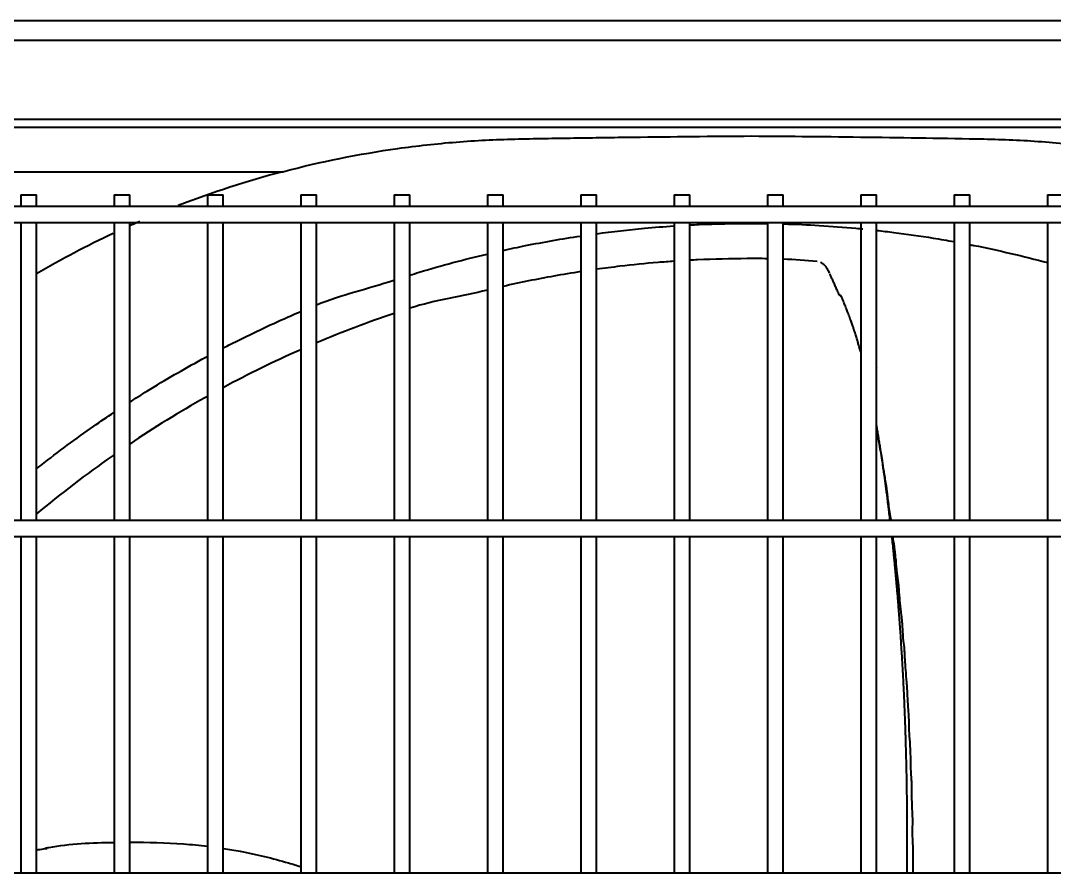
# Model space of a CAD drawing. Extents: x 58467 to 79089, y -33726 to -17391.
# Drawn here: x 78446.81 to 78472.83, y -19547.44 to -19525.97 of the extents above; entities that cross this region are included whole.
import ezdxf

# ---------------------------------------------------------------- set-up
doc = ezdxf.new("R2010")
doc.units = 0
doc.header["$LTSCALE"] = 100
doc.layers.add('+ENTE-ST-DOSEME USTU KONDDRENAJ', color=110, linetype='DOSEMEUSTUKONDENSDRENAJ_LINE', lineweight=40)
doc.linetypes.add('DOSEMEUSTUKONDENSDRENAJ_LINE', pattern='A,300,-40,["CD",Standard,S=15,R=0,X=-35,Y=-7.5],0', length=340)

# ---------------------------------------------------------------- blocks, each defined once
blk = doc.blocks.new('4. KAT SOL')
at = {"color": 3}
for p, q in [((54067.032, -32227.052, -3.539), (54183.081, -32227.052, -3.539)), ((54183.081, -32227.552, -3.539), (54067.032, -32227.552, -3.539)), ((54072.523, -32229.531, -3.539), (54177.681, -32229.531, -3.539)), ((54177.529, -32229.743, -3.539), (54072.675, -32229.743, -3.539)), ((54135.628, -32230.855, -3.539), (54143.998, -32230.855, -3.539)), ((54137.4, -32231.435, -3.539), (54137.4, -32231.735, -3.539)), ((54137.4, -32231.435, -3.539), (54137.8, -32231.435, -3.539)), ((54137.8, -32231.735, -3.539), (54137.8, -32231.435, -3.539)), ((54139.75, -32231.435, -3.539), (54139.75, -32231.735, -3.539)), ((54139.75, -32231.435, -3.539), (54140.15, -32231.435, -3.539)), ((54140.15, -32231.735, -3.539), (54140.15, -32231.435, -3.539)), ((54142.1, -32231.435, -3.539), (54142.1, -32231.735, -3.539)), ((54142.1, -32231.435, -3.539), (54142.5, -32231.435, -3.539)), ((54142.5, -32231.735, -3.539), (54142.5, -32231.435, -3.539)), ((54144.449, -32231.435, -3.539), (54144.449, -32231.735, -3.539)), ((54144.449, -32231.435, -3.539), (54144.849, -32231.435, -3.539)), ((54144.849, -32231.735, -3.539), (54144.849, -32231.435, -3.539)), ((54146.799, -32231.435, -3.539), (54146.799, -32231.735, -3.539)), ((54146.799, -32231.435, -3.539), (54147.199, -32231.435, -3.539)), ((54147.199, -32231.735, -3.539), (54147.199, -32231.435, -3.539)), ((54149.149, -32231.435, -3.539), (54149.149, -32231.735, -3.539)), ((54149.149, -32231.435, -3.539), (54149.548, -32231.435, -3.539)), ((54149.548, -32231.735, -3.539), (54149.548, -32231.435, -3.539)), ((54151.498, -32231.435, -3.539), (54151.498, -32231.735, -3.539)), ((54151.498, -32231.435, -3.539), (54151.898, -32231.435, -3.539)), ((54151.898, -32231.735, -3.539), (54151.898, -32231.435, -3.539)), ((54153.848, -32231.435, -3.539), (54153.848, -32231.735, -3.539)), ((54153.848, -32231.435, -3.539), (54154.248, -32231.435, -3.539)), ((54154.248, -32231.735, -3.539), (54154.248, -32231.435, -3.539)), ((54156.197, -32231.435, -3.539), (54156.197, -32231.735, -3.539)), ((54156.197, -32231.435, -3.539), (54156.597, -32231.435, -3.539)), ((54156.597, -32231.735, -3.539), (54156.597, -32231.435, -3.539)), ((54158.547, -32231.435, -3.539), (54158.547, -32231.735, -3.539)), ((54158.547, -32231.435, -3.539), (54158.947, -32231.435, -3.539)), ((54158.947, -32231.735, -3.539), (54158.947, -32231.435, -3.539)), ((54160.897, -32231.435, -3.539), (54160.897, -32231.735, -3.539)), ((54160.897, -32231.435, -3.539), (54161.297, -32231.435, -3.539)), ((54161.297, -32231.735, -3.539), (54161.297, -32231.435, -3.539)), ((54163.246, -32231.435, -3.539), (54163.246, -32231.735, -3.539)), ((54163.246, -32231.435, -3.539), (54163.646, -32231.435, -3.539)), ((54177.808, -32231.735, -3.539), (54072.353, -32231.735, -3.539)), ((54072.353, -32232.135, -3.539), (54177.808, -32232.135, -3.539)), ((54137.4, -32232.135, -3.539), (54137.4, -32239.64, -3.539)), ((54137.8, -32239.64, -3.539), (54137.8, -32232.135, -3.539)), ((54139.75, -32232.135, -3.539), (54139.75, -32239.64, -3.539)), ((54140.15, -32239.64, -3.539), (54140.15, -32232.135, -3.539)), ((54142.1, -32232.135, -3.539), (54142.1, -32239.64, -3.539)), ((54142.5, -32239.64, -3.539), (54142.5, -32232.135, -3.539)), ((54144.449, -32232.135, -3.539), (54144.449, -32239.64, -3.539)), ((54144.849, -32239.64, -3.539), (54144.849, -32232.135, -3.539)), ((54146.799, -32232.135, -3.539), (54146.799, -32239.64, -3.539)), ((54147.199, -32239.64, -3.539), (54147.199, -32232.135, -3.539)), ((54149.149, -32232.135, -3.539), (54149.149, -32239.64, -3.539)), ((54149.548, -32239.64, -3.539), (54149.548, -32232.135, -3.539)), ((54151.498, -32232.135, -3.539), (54151.498, -32239.64, -3.539)), ((54151.898, -32239.64, -3.539), (54151.898, -32232.135, -3.539)), ((54153.848, -32232.135, -3.539), (54153.848, -32239.64, -3.539)), ((54154.248, -32239.64, -3.539), (54154.248, -32232.135, -3.539)), ((54156.197, -32232.135, -3.539), (54156.197, -32239.64, -3.539)), ((54156.597, -32239.64, -3.539), (54156.597, -32232.135, -3.539)), ((54158.547, -32232.135, -3.539), (54158.547, -32239.64, -3.539)), ((54158.947, -32239.64, -3.539), (54158.947, -32232.135, -3.539)), ((54160.897, -32232.135, -3.539), (54160.897, -32239.64, -3.539)), ((54161.297, -32239.64, -3.539), (54161.297, -32232.135, -3.539)), ((54163.246, -32232.135, -3.539), (54163.246, -32239.64, -3.539)), ((54158.954, -32235.783, -3.539), (54158.947, -32235.77, -3.539)), ((54158.954, -32235.783, -3.539), (54158.947, -32235.783, -3.539)), ((54184.216, -32239.64, -3.539), (54065.854, -32239.64, -3.539)), ((54065.854, -32240.04, -3.539), (54184.216, -32240.04, -3.539)), ((54137.4, -32240.04, -3.539), (54137.4, -32248.519, -3.539)), ((54137.8, -32248.519, -3.539), (54137.8, -32240.04, -3.539)), ((54139.75, -32240.04, -3.539), (54139.75, -32248.519, -3.539)), ((54140.15, -32248.519, -3.539), (54140.15, -32240.04, -3.539)), ((54142.1, -32240.04, -3.539), (54142.1, -32248.519, -3.539)), ((54142.5, -32248.519, -3.539), (54142.5, -32240.04, -3.539)), ((54144.449, -32240.04, -3.539), (54144.449, -32248.519, -3.539)), ((54144.849, -32248.519, -3.539), (54144.849, -32240.04, -3.539)), ((54146.799, -32240.04, -3.539), (54146.799, -32248.519, -3.539)), ((54147.199, -32248.519, -3.539), (54147.199, -32240.04, -3.539)), ((54149.149, -32240.04, -3.539), (54149.149, -32248.519, -3.539)), ((54149.548, -32248.519, -3.539), (54149.548, -32240.04, -3.539)), ((54151.498, -32240.04, -3.539), (54151.498, -32248.519, -3.539)), ((54151.898, -32248.519, -3.539), (54151.898, -32240.04, -3.539)), ((54153.848, -32240.04, -3.539), (54153.848, -32248.519, -3.539)), ((54154.248, -32248.519, -3.539), (54154.248, -32240.04, -3.539)), ((54156.197, -32240.04, -3.539), (54156.197, -32248.519, -3.539)), ((54156.597, -32248.519, -3.539), (54156.597, -32240.04, -3.539)), ((54158.547, -32240.04, -3.539), (54158.547, -32248.519, -3.539)), ((54158.947, -32248.519, -3.539), (54158.947, -32240.04, -3.539)), ((54160.897, -32240.04, -3.539), (54160.897, -32248.519, -3.539)), ((54161.297, -32248.519, -3.539), (54161.297, -32240.04, -3.539)), ((54163.246, -32240.04, -3.539), (54163.246, -32248.519, -3.539)), ((54184.216, -32248.518, -3.539), (54065.854, -32248.518, -3.539))]:
    blk.add_line(p, q, dxfattribs=at)
for points, knots in [([(54143.998, -32230.855, -3.539), (54144.954, -32230.603, -3.539), (54145.919, -32230.408, -3.539), (54147.38, -32230.202, -3.539), (54147.869, -32230.148, -3.539), (54148.852, -32230.068, -3.539), (54149.345, -32230.045, -3.539), (54150.336, -32230.02, -3.539), (54150.833, -32230.014, -3.539), (54151.825, -32229.998, -3.539), (54152.321, -32229.991, -3.539), (54153.81, -32229.971, -3.539), (54154.804, -32229.962, -3.539), (54155.797, -32229.955, -3.539)], [0, 0, 0, 0, 0.25, 0.25, 0.375, 0.375, 0.5, 0.5, 0.625, 0.625, 0.75, 0.75, 1, 1, 1, 1]), ([(54155.797, -32229.955, -3.539), (54156.772, -32229.961, -3.539), (54157.747, -32229.971, -3.539), (54159.697, -32229.996, -3.539), (54160.672, -32230.009, -3.539), (54162.134, -32230.042, -3.539), (54162.622, -32230.061, -3.539), (54163.591, -32230.134, -3.539), (54164.07, -32230.185, -3.539), (54165.497, -32230.377, -3.539), (54166.43, -32230.559, -3.539), (54167.347, -32230.791, -3.539)], [0, 0, 0, 0, 0.25, 0.25, 0.5, 0.5, 0.625, 0.625, 0.75, 0.75, 1, 1, 1, 1]), ([(54151.893, -32232.417, -3.539), (54152.297, -32232.363, -3.539), (54152.947, -32232.289, -3.539), (54153.599, -32232.236, -3.539), (54153.846, -32232.22, -3.539)], [0, 0, 0, 0, 0.622175, 1, 1, 1, 1]), ([(54154.246, -32232.196, -3.539), (54154.324, -32232.192, -3.539), (54154.831, -32232.168, -3.539), (54155.339, -32232.162, -3.539), (54155.768, -32232.156, -3.539)], [0, 0, 0, 0, 0.15493, 1, 1, 1, 1]), ([(54156.598, -32232.168, -3.539), (54156.605, -32232.168, -3.539), (54156.907, -32232.176, -3.539), (54157.518, -32232.205, -3.539), (54158.179, -32232.255, -3.539), (54158.544, -32232.29, -3.539), (54158.602, -32232.296, -3.539)], [0, 0, 0, 0, 0.009862, 0.452008, 0.912782, 1, 1, 1, 1]), ([(54158.949, -32232.332, -3.539), (54159.094, -32232.348, -3.539), (54159.571, -32232.405, -3.539), (54160.222, -32232.498, -3.539), (54160.726, -32232.585, -3.539), (54160.901, -32232.616, -3.539)], [0, 0, 0, 0, 0.222526, 0.729479, 1, 1, 1, 1]), ([(54149.543, -32232.835, -3.539), (54149.731, -32232.794, -3.539), (54150.378, -32232.658, -3.539), (54151.029, -32232.544, -3.539), (54151.493, -32232.474, -3.539)], [0, 0, 0, 0, 0.290991, 1, 1, 1, 1]), ([(54147.196, -32233.458, -3.539), (54147.275, -32233.434, -3.539), (54147.917, -32233.237, -3.539), (54148.567, -32233.063, -3.539), (54149.141, -32232.927, -3.539)], [0, 0, 0, 0, 0.122391, 1, 1, 1, 1]), ([(54161.298, -32232.691, -3.539), (54161.33, -32232.697, -3.539), (54161.987, -32232.827, -3.539), (54162.64, -32232.979, -3.539), (54163.254, -32233.144, -3.539)], [0, 0, 0, 0, 0.049766, 1, 1, 1, 1]), ([(54153.847, -32233.11, -3.539), (54153.713, -32233.119, -3.539), (54153.259, -32233.154, -3.539), (54152.61, -32233.219, -3.539), (54152.094, -32233.285, -3.539), (54151.898, -32233.312, -3.539)], [0, 0, 0, 0, 0.205527, 0.696848, 1, 1, 1, 1]), ([(54156.196, -32233.046, -3.539), (54156.026, -32233.043, -3.539), (54155.439, -32233.043, -3.539), (54154.79, -32233.057, -3.539), (54154.312, -32233.081, -3.539), (54154.247, -32233.085, -3.539)], [0, 0, 0, 0, 0.25942, 0.898801, 1, 1, 1, 1]), ([(54157.765, -32233.406, -3.539), (54157.748, -32233.375, -3.539), (54157.712, -32233.31, -3.539), (54157.671, -32233.236, -3.539), (54157.616, -32233.187, -3.539), (54157.565, -32233.154, -3.539), (54157.537, -32233.14, -3.539)], [0, 0, 0, 0, 0.181976, 0.413188, 0.708779, 1, 1, 1, 1]), ([(54151.498, -32233.371, -3.539), (54151.274, -32233.406, -3.539), (54150.624, -32233.514, -3.539), (54149.975, -32233.646, -3.539), (54149.548, -32233.743, -3.539)], [0, 0, 0, 0, 0.345093, 1, 1, 1, 1]), ([(54158.547, -32235.387, -3.539), (54158.538, -32235.354, -3.539), (54158.518, -32235.284, -3.539), (54158.491, -32235.189, -3.539), (54158.462, -32235.094, -3.539), (54158.432, -32234.995, -3.539), (54158.401, -32234.9, -3.539), (54158.374, -32234.816, -3.539), (54158.346, -32234.734, -3.539), (54158.313, -32234.641, -3.539), (54158.28, -32234.549, -3.539), (54158.251, -32234.47, -3.539), (54158.221, -32234.392, -3.539), (54158.192, -32234.316, -3.539), (54158.157, -32234.229, -3.539), (54158.127, -32234.155, -3.539), (54158.098, -32234.083, -3.539), (54158.072, -32234.022, -3.539), (54158.047, -32233.961, -3.539), (54158.018, -32233.988, -3.539), (54157.989, -32233.921, -3.539), (54157.961, -32233.856, -3.539), (54157.939, -32233.804, -3.539), (54157.915, -32233.749, -3.539), (54157.895, -32233.703, -3.539), (54157.872, -32233.649, -3.539), (54157.854, -32233.608, -3.539), (54157.833, -32233.561, -3.539), (54157.815, -32233.519, -3.539), (54157.8, -32233.485, -3.539), (54157.783, -32233.447, -3.539), (54157.776, -32233.432, -3.539), (54157.774, -32233.427, -3.539)], [0, 0, 0, 0, 0.039009, 0.083366, 0.112937, 0.157294, 0.201651, 0.231222, 0.260794, 0.305151, 0.349508, 0.379079, 0.40865, 0.453007, 0.482579, 0.526936, 0.556507, 0.586078, 0.61565, 0.645221, 0.689578, 0.71915, 0.748721, 0.778292, 0.807864, 0.837435, 0.867006, 0.896578, 0.926149, 0.95572, 0.985292, 1, 1, 1, 1]), ([(54142.492, -32235.296, -3.539), (54142.545, -32235.269, -3.539), (54142.826, -32235.124, -3.539), (54143.336, -32234.873, -3.539), (54143.936, -32234.596, -3.539), (54144.306, -32234.435, -3.539), (54144.444, -32234.376, -3.539)], [0, 0, 0, 0, 0.082272, 0.438667, 0.790874, 1, 1, 1, 1]), ([(54140.139, -32236.658, -3.539), (54140.289, -32236.562, -3.539), (54140.665, -32236.325, -3.539), (54141.271, -32235.962, -3.539), (54141.776, -32235.678, -3.539), (54142.053, -32235.528, -3.539), (54142.098, -32235.504, -3.539)], [0, 0, 0, 0, 0.235493, 0.585637, 0.931817, 1, 1, 1, 1]), ([(54144.449, -32235.338, -3.539), (54144.438, -32235.343, -3.539), (54143.784, -32235.632, -3.539), (54143.132, -32235.951, -3.539), (54142.497, -32236.293, -3.539)], [0, 0, 0, 0, 0.017477, 1, 1, 1, 1]), ([(54142.099, -32236.511, -3.539), (54142.077, -32236.523, -3.539), (54141.419, -32236.892, -3.539), (54140.767, -32237.293, -3.539), (54140.145, -32237.711, -3.539)], [0, 0, 0, 0, 0.033617, 1, 1, 1, 1]), ([(54137.789, -32238.343, -3.539), (54137.829, -32238.312, -3.539), (54138.087, -32238.108, -3.539), (54138.566, -32237.742, -3.539), (54139.181, -32237.299, -3.539), (54139.578, -32237.028, -3.539), (54139.749, -32236.914, -3.539)], [0, 0, 0, 0, 0.062992, 0.40604, 0.74536, 1, 1, 1, 1]), ([(54159.289, -32239.64, -3.539), (54159.286, -32239.61, -3.539), (54159.275, -32239.519, -3.539), (54159.261, -32239.398, -3.539), (54159.242, -32239.247, -3.539), (54159.225, -32239.11, -3.539), (54159.205, -32238.958, -3.539), (54159.187, -32238.821, -3.539), (54159.169, -32238.686, -3.539), (54159.149, -32238.538, -3.539), (54159.13, -32238.407, -3.539), (54159.109, -32238.261, -3.539), (54159.092, -32238.145, -3.539), (54159.071, -32238, -3.539), (54159.051, -32237.871, -3.539), (54159.028, -32237.727, -3.539), (54159.007, -32237.598, -3.539), (54158.986, -32237.469, -3.539), (54158.966, -32237.349, -3.539), (54158.952, -32237.273, -3.539), (54158.947, -32237.24, -3.539)], [0, 0, 0, 0, 0.03653, 0.110211, 0.147051, 0.220732, 0.275993, 0.331254, 0.386515, 0.441776, 0.515457, 0.552298, 0.625979, 0.66282, 0.736501, 0.791762, 0.847023, 0.902283, 0.957544, 1, 1, 1, 1]), ([(54159.315, -32239.641, -3.539), (54159.313, -32239.621, -3.539), (54159.293, -32239.462, -3.539), (54159.252, -32239.259, -3.539), (54159.225, -32238.996, -3.539), (54159.193, -32238.746, -3.539), (54159.146, -32238.482, -3.539), (54159.111, -32238.259, -3.539), (54159.086, -32238.074, -3.539), (54159.059, -32237.906, -3.539), (54159.012, -32237.704, -3.539), (54158.978, -32237.492, -3.539), (54158.956, -32237.345, -3.539), (54158.948, -32237.294, -3.539), (54158.947, -32237.291, -3.539)], [0, 0, 0, 0, 0.022704, 0.188294, 0.255944, 0.328946, 0.48653, 0.631631, 0.688105, 0.734898, 0.828723, 0.938324, 0.99671, 1, 1, 1, 1]), ([(54139.749, -32237.982, -3.539), (54139.734, -32237.993, -3.539), (54139.069, -32238.457, -3.539), (54138.415, -32238.956, -3.539), (54137.793, -32239.477, -3.539)], [0, 0, 0, 0, 0.02383, 1, 1, 1, 1]), ([(54159.715, -32248.517, -3.539), (54159.715, -32248.478, -3.539), (54159.716, -32248.406, -3.539), (54159.717, -32248.287, -3.539), (54159.718, -32248.158, -3.539), (54159.718, -32248.012, -3.539), (54159.719, -32247.866, -3.539), (54159.719, -32247.719, -3.539), (54159.719, -32247.571, -3.539), (54159.719, -32247.438, -3.539), (54159.719, -32247.286, -3.539), (54159.718, -32247.151, -3.539), (54159.717, -32246.983, -3.539), (54159.716, -32246.85, -3.539), (54159.714, -32246.685, -3.539), (54159.713, -32246.554, -3.539), (54159.711, -32246.39, -3.539), (54159.708, -32246.259, -3.539), (54159.706, -32246.094, -3.539), (54159.703, -32245.962, -3.539), (54159.7, -32245.795, -3.539), (54159.696, -32245.66, -3.539), (54159.692, -32245.49, -3.539), (54159.688, -32245.339, -3.539), (54159.683, -32245.173, -3.539), (54159.679, -32245.026, -3.539), (54159.674, -32244.878, -3.539), (54159.668, -32244.715, -3.539), (54159.663, -32244.567, -3.539), (54159.656, -32244.403, -3.539), (54159.65, -32244.255, -3.539), (54159.643, -32244.089, -3.539), (54159.636, -32243.938, -3.539), (54159.628, -32243.788, -3.539), (54159.62, -32243.622, -3.539), (54159.612, -32243.476, -3.539), (54159.603, -32243.314, -3.539), (54159.595, -32243.169, -3.539), (54159.585, -32243.007, -3.539), (54159.575, -32242.847, -3.539), (54159.566, -32242.701, -3.539), (54159.555, -32242.539, -3.539), (54159.545, -32242.392, -3.539), (54159.533, -32242.228, -3.539), (54159.522, -32242.081, -3.539), (54159.511, -32241.937, -3.539), (54159.499, -32241.778, -3.539), (54159.486, -32241.62, -3.539), (54159.472, -32241.463, -3.539), (54159.459, -32241.305, -3.539), (54159.446, -32241.164, -3.539), (54159.432, -32241.007, -3.539), (54159.419, -32240.865, -3.539), (54159.404, -32240.707, -3.539), (54159.389, -32240.563, -3.539), (54159.375, -32240.421, -3.539), (54159.359, -32240.266, -3.539), (54159.345, -32240.139, -3.539), (54159.337, -32240.059, -3.539), (54159.335, -32240.04, -3.539)], [0, 0, 0, 0, 0.013718, 0.025238, 0.042517, 0.059796, 0.077075, 0.094355, 0.111634, 0.128913, 0.140433, 0.163472, 0.174991, 0.19803, 0.20955, 0.232588, 0.244108, 0.267147, 0.278666, 0.301705, 0.313225, 0.336264, 0.347783, 0.370822, 0.388101, 0.405381, 0.42266, 0.439939, 0.462978, 0.474498, 0.497537, 0.514816, 0.532095, 0.549374, 0.566653, 0.589692, 0.601212, 0.624251, 0.64153, 0.658809, 0.681848, 0.693368, 0.716407, 0.733686, 0.750965, 0.768244, 0.785524, 0.808563, 0.825842, 0.843121, 0.86616, 0.877679, 0.900718, 0.917998, 0.935277, 0.952556, 0.969835, 0.992874, 1, 1, 1, 1]), ([(54159.871, -32248.509, -3.539), (54159.869, -32248.453, -3.539), (54159.865, -32248.294, -3.539), (54159.867, -32248.129, -3.539), (54159.869, -32247.966, -3.539), (54159.869, -32247.883, -3.539), (54159.859, -32247.73, -3.539), (54159.851, -32247.552, -3.539), (54159.856, -32247.335, -3.539), (54159.857, -32247.083, -3.539), (54159.842, -32246.796, -3.539), (54159.833, -32246.567, -3.539), (54159.833, -32246.386, -3.539), (54159.833, -32246.263, -3.539), (54159.828, -32246.143, -3.539), (54159.814, -32245.975, -3.539), (54159.809, -32245.782, -3.539), (54159.807, -32245.561, -3.539), (54159.798, -32245.322, -3.539), (54159.778, -32245.069, -3.539), (54159.767, -32244.854, -3.539), (54159.764, -32244.681, -3.539), (54159.761, -32244.524, -3.539), (54159.739, -32244.318, -3.539), (54159.729, -32244.095, -3.539), (54159.721, -32243.881, -3.539), (54159.706, -32243.649, -3.539), (54159.681, -32243.404, -3.539), (54159.665, -32243.191, -3.539), (54159.659, -32243.016, -3.539), (54159.65, -32242.854, -3.539), (54159.622, -32242.643, -3.539), (54159.608, -32242.411, -3.539), (54159.594, -32242.193, -3.539), (54159.572, -32241.963, -3.539), (54159.542, -32241.724, -3.539), (54159.523, -32241.511, -3.539), (54159.511, -32241.331, -3.539), (54159.495, -32241.16, -3.539), (54159.46, -32240.943, -3.539), (54159.441, -32240.687, -3.539), (54159.418, -32240.46, -3.539), (54159.39, -32240.253, -3.539), (54159.371, -32240.121, -3.539), (54159.36, -32240.038, -3.539)], [0, 0, 0, 0, 0.020993, 0.060732, 0.0678, 0.074162, 0.086897, 0.117658, 0.135798, 0.155524, 0.197696, 0.23796, 0.254024, 0.266902, 0.278583, 0.291499, 0.323077, 0.341369, 0.36095, 0.402348, 0.440072, 0.454754, 0.466698, 0.490617, 0.521317, 0.539051, 0.558332, 0.59936, 0.637234, 0.652147, 0.664401, 0.689266, 0.720818, 0.739028, 0.758563, 0.799999, 0.837338, 0.851752, 0.864099, 0.891017, 0.924896, 0.944238, 0.965101, 1, 1, 1, 1]), ([(54138.016, -32247.886, -3.539), (54138.046, -32247.88, -3.539), (54138.614, -32247.77, -3.539), (54139.196, -32247.746, -3.539), (54139.749, -32247.739, -3.539)], [0, 0, 0, 0, 0.052096, 1, 1, 1, 1]), ([(54140.15, -32247.736, -3.539), (54140.601, -32247.735, -3.539), (54141.252, -32247.75, -3.539), (54141.902, -32247.813, -3.539), (54142.101, -32247.837, -3.539)], [0, 0, 0, 0, 0.693143, 1, 1, 1, 1]), ([(54137.797, -32247.928, -3.539), (54137.827, -32247.924, -3.539), (54137.917, -32247.912, -3.539), (54138.008, -32247.9, -3.539), (54138.068, -32247.892, -3.539)], [0, 0, 0, 0, 0.329472, 1, 1, 1, 1]), ([(54142.501, -32247.892, -3.539), (54142.644, -32247.914, -3.539), (54143.197, -32248.008, -3.539), (54143.849, -32248.162, -3.539), (54144.351, -32248.32, -3.539), (54144.453, -32248.354, -3.539)], [0, 0, 0, 0, 0.217085, 0.84018, 1, 1, 1, 1])]:
    blk.add_open_spline(points, degree=3, knots=knots, dxfattribs=at)
for points in [[(54143.998, -32230.855, -3.539), (54143.101, -32231.092, -3.539), (54142.223, -32231.377, -3.539), (54141.365, -32231.709, -3.539)], [(54140.398, -32232.107, -3.539), (54140.309, -32232.146, -3.539), (54140.221, -32232.185, -3.539), (54140.133, -32232.224, -3.539)], [(54139.728, -32232.411, -3.539), (54139.071, -32232.72, -3.539), (54138.426, -32233.059, -3.539), (54137.795, -32233.426, -3.539)], [(54155.768, -32232.156, -3.539), (54155.911, -32232.157, -3.539), (54156.054, -32232.159, -3.539), (54156.198, -32232.161, -3.539)], [(54157.451, -32233.118, -3.539), (54157.165, -32233.09, -3.539), (54156.88, -32233.069, -3.539), (54156.597, -32233.057, -3.539)], [(54144.847, -32234.208, -3.539), (54145.486, -32233.947, -3.539), (54146.135, -32233.802, -3.539), (54146.792, -32233.587, -3.539)], [(54149.148, -32233.837, -3.539), (54148.5, -32233.995, -3.539), (54147.85, -32234.083, -3.539), (54147.199, -32234.292, -3.539)], [(54146.799, -32234.424, -3.539), (54146.148, -32234.644, -3.539), (54145.498, -32234.89, -3.539), (54144.848, -32235.165, -3.539)]]:
    blk.add_open_spline(points, degree=3, dxfattribs=at)

msp = doc.modelspace()

# ---------------------------------------------------------------- block references
at = {"layer": '+ENTE-ST-DOSEME USTU KONDDRENAJ', "color": 3, "linetype": 'Continuous'}
msp.add_blockref('4. KAT SOL', (24309.411, 12701.082), dxfattribs=at)

doc.saveas('drawing.dxf')
